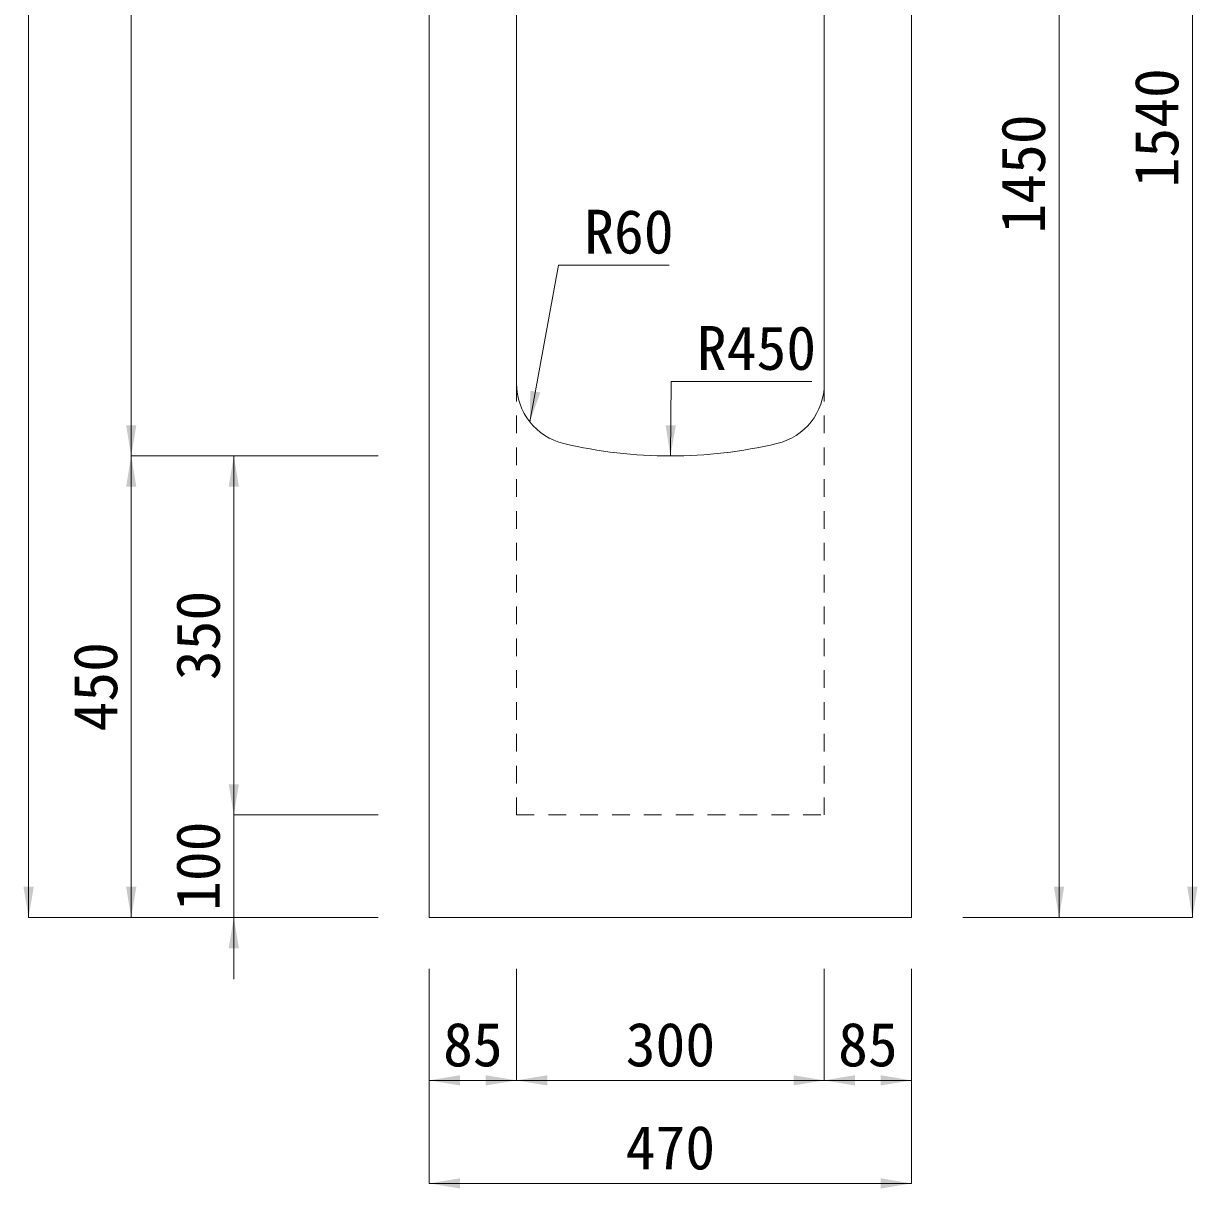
# Model space of a CAD drawing. Units: millimetres at full size. Extents: x -1934 to 78146, y -143454 to -112471.
# Drawn here: x 34494 to 35639, y -141379 to -140243 of the extents above; entities that cross this region are included whole.
import ezdxf
from ezdxf.enums import TextEntityAlignment as Align

# ---------------------------------------------------------------- set-up
doc = ezdxf.new("R2010")
doc.units = ezdxf.units.MM
doc.header["$LTSCALE"] = 23
doc.linetypes.add('USER3', pattern=[1.35, 0.75, -0.6])
for name, color, linetype, lineweight in [('寸法線', 7, 'Continuous', 13), ('引出線', 4, 'Continuous', 13), ('本体', 2, 'Continuous', 13)]:
    doc.layers.add(name, color=color, linetype=linetype, lineweight=lineweight)
doc.styles.add('ＭＳ ゴシック', font='')
doc.styles.get('ＭＳ ゴシック').set_extended_font_data('MS Gothic')

# ---------------------------------------------------------------- blocks, each defined once
blk = doc.blocks.new('filled_arrow')
at = {"color": 0, "linetype": 'Continuous', "lineweight": -2}
blk.add_solid([(7.5, 1.25), (0, 0), (7.5, -1.25)], dxfattribs=at)

msp = doc.modelspace()

# ---------------------------------------------------------------- linework, layer by layer
at = {"layer": '寸法線'}
for p, q in [((35633.58, -141114.65), (35633.58, -139574.65)), ((34499.26, -141114.65), (34499.26, -139584.65)), ((34599.26, -139664.65), (34599.26, -140664.65)), ((35503.58, -141114.65), (35503.58, -139664.65)), ((34599.26, -141114.65), (34599.26, -140664.65)), ((34839.82, -140664.65), (34599.26, -140664.65)), ((34839.82, -140664.65), (34599.26, -140664.65)), ((34699.26, -140664.65), (34699.26, -141014.65)), ((34839.82, -140664.65), (34699.26, -140664.65)), ((34699.26, -140954.65), (34699.26, -141174.65)), ((34839.82, -141014.65), (34699.26, -141014.65)), ((34839.82, -141014.65), (34699.26, -141014.65)), ((34839.82, -141114.65), (34499.26, -141114.65)), ((34839.82, -141114.65), (34599.26, -141114.65)), ((34839.82, -141114.65), (34699.26, -141114.65)), ((35409.82, -141114.65), (35503.58, -141114.65)), ((35409.82, -141114.65), (35633.58, -141114.65)), ((34889.82, -141164.65), (34889.82, -141273.45)), ((34889.82, -141164.65), (34889.82, -141373.92)), ((34974.82, -141164.65), (34974.82, -141273.45)), ((34974.82, -141164.65), (34974.82, -141273.45)), ((35274.82, -141164.65), (35274.82, -141273.45)), ((35274.82, -141164.65), (35274.82, -141273.45)), ((35359.82, -141164.65), (35359.82, -141273.45)), ((35359.82, -141164.65), (35359.82, -141373.92)), ((34889.82, -141273.45), (34974.82, -141273.45)), ((34974.82, -141273.45), (35274.82, -141273.45)), ((35274.82, -141273.45), (35359.82, -141273.45)), ((34889.82, -141373.92), (35359.82, -141373.92))]:
    msp.add_line(p, q, dxfattribs=at)
at = {"layer": '引出線'}
for points in [[(34987.76, -140631.34), (35015.74, -140478.55), (35123.44, -140478.55)], [(35124.82, -140664.65), (35125.61, -140591.93), (35262.54, -140591.93)]]:
    msp.add_lwpolyline(points, dxfattribs=at)
at = {"layer": '本体', "lineweight": 20}
for p, q in [((34889.82, -139664.65), (34889.82, -141114.65)), ((34974.82, -140594.13), (34974.82, -139664.65)), ((35274.82, -140594.13), (35274.82, -139664.65)), ((35359.82, -141114.65), (35359.82, -139664.65)), ((34889.82, -141114.65), (35359.82, -141114.65))]:
    msp.add_line(p, q, dxfattribs=at)
at = {"layer": '本体', "linetype": 'USER3', "lineweight": 9}
for p, q in [((34974.82, -140594.13), (34974.82, -141014.65)), ((35274.82, -140594.13), (35274.82, -141014.65)), ((34974.82, -141014.65), (35274.82, -141014.65))]:
    msp.add_line(p, q, dxfattribs=at)
at = {"layer": '本体', "lineweight": 20}
for centre, radius, start, end in [((35034.82, -140594.13), 60, 180, 256.65776), ((35214.82, -140594.13), 60, 283.34229, 0), ((35124.82, -140214.65), 450, 256.65776, 283.34229)]:
    msp.add_arc(centre, radius, start, end, dxfattribs=at)

# ---------------------------------------------------------------- block references
at = {"layer": '寸法線', "xscale": 4, "yscale": 4}
for p, rotation in [((34599.26, -140664.65), 90), ((34599.26, -140664.65), 270), ((34699.26, -140664.65), 270), ((34699.26, -141014.65), 90), ((34699.26, -141014.65), 90), ((34499.26, -141114.65), 90), ((34599.26, -141114.65), 90), ((35503.58, -141114.65), 90), ((35633.58, -141114.65), 90), ((34699.26, -141114.65), 270), ((34974.82, -141273.45), 180), ((35274.82, -141273.45), 180), ((35359.82, -141273.45), 180), ((35359.82, -141373.92), 180)]:
    msp.add_blockref('filled_arrow', p, dxfattribs=dict(at, rotation=rotation))
for p in [(34889.82, -141273.45), (34974.82, -141273.45), (35274.82, -141273.45), (34889.82, -141373.92)]:
    msp.add_blockref('filled_arrow', p, dxfattribs=at)
at = {"layer": '引出線', "xscale": 4, "yscale": 4}
for p, rotation in [((34987.76, -140631.34), 79.6), ((35124.82, -140664.65), 89.4)]:
    msp.add_blockref('filled_arrow', p, dxfattribs=dict(at, rotation=rotation))

# ---------------------------------------------------------------- texts
at = {"layer": '寸法線', "style": 'ＭＳ ゴシック'}
for s, p in [('1540', (35598.58, -140344.65)), ('1450', (35468.58, -140389.65)), ('350', (34664.26, -140839.65)), ('450', (34564.26, -140889.65)), ('100', (34664.26, -141064.65))]:
    msp.add_text(s, height=42.72, rotation=90, dxfattribs=at).set_placement(p, align=Align.MIDDLE_CENTER)
for s, p in [('85', (34932.32, -141238.45)), ('300', (35124.82, -141238.45)), ('85', (35317.32, -141238.45)), ('470', (35124.82, -141338.92))]:
    msp.add_text(s, height=42.72, dxfattribs=at).set_placement(p, align=Align.MIDDLE_CENTER)
at = {"layer": '引出線', "style": 'ＭＳ ゴシック'}
for s, p in [('R60', (35040.74, -140424.55)), ('R450', (35150.61, -140537.93))]:
    msp.add_text(s, height=42.72, dxfattribs=at).set_placement(p, align=Align.TOP_LEFT)

doc.saveas('drawing.dxf')
